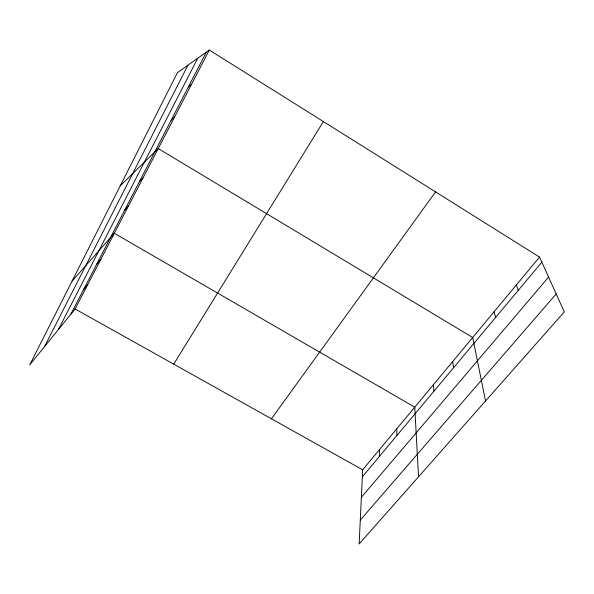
<?xml version="1.0" encoding="UTF-8"?>
<svg xmlns="http://www.w3.org/2000/svg" width="594" height="594" viewBox="0 0 594 594"><rect width="100%" height="100%" fill="white"/><g stroke="black" fill="none" stroke-linecap="round" stroke-linejoin="round"><path stroke-width="0.89" d="M379.314 456.541L379.432 449.643M539.545 257.091L362.659 469.817L359.155 543.97L564.3 311.895L539.545 257.091L209.296 50.03L177.45 72.654L29.7 364.931L75.096 308.969L209.296 50.03M44.401 346.814L187.956 65.184M58.331 329.633L197.743 58.234M70.82 314.241L206.37 52.101M173.738 364.144L323.388 121.562M271.436 418.792L435.558 191.892M83.516 289.686L87.697 284.652M362.325 476.856L541.839 262.184M361.36 497.341L548.589 277.123M96.696 264.211L100.765 259.444M360.283 520.099L556.192 293.956M72.03 281.2L114.323 233.286L414.753 407.165L418.532 476.796M124.569 210.291L128.401 206.125M139.338 181.734L143.02 177.91M120.233 185.833L158.227 148.567L472.683 337.503L485.565 400.972M171.191 120.129L174.539 117.092M188.402 86.858L191.543 84.274M75.096 308.969L362.659 469.817M516.364 284.964L518.272 290.369M494.097 311.746L495.641 317.434M452.665 361.568L453.571 367.738M433.368 384.778L433.991 391.156M396.785 428.771L396.896 435.513"/></g></svg>
